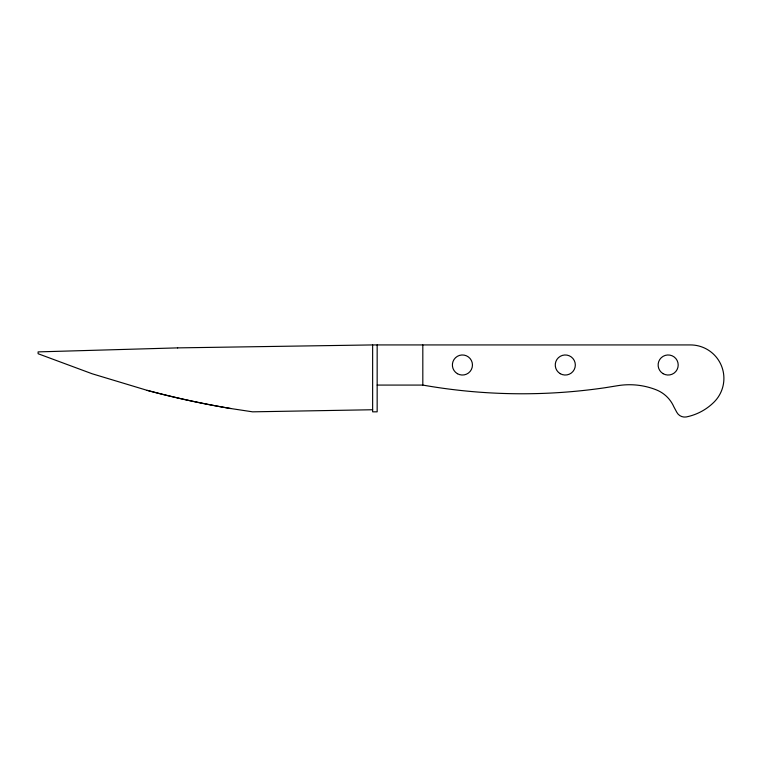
<?xml version="1.0" encoding="UTF-8"?>
<svg xmlns="http://www.w3.org/2000/svg" width="762" height="762" viewBox="0 0 762 762"><rect width="100%" height="100%" fill="white"/><g stroke="black" fill="none" stroke-linecap="round" stroke-linejoin="round"><path stroke-width="1.14" d="M177.679 347.882L38.1 351.892L38.1 353.73L92.173 373.78L147.152 390.354A903.351 903.065 -1 0 0 230.943 408.556L252.574 411.832L372.637 409.746M177.47 347.882L372.637 344.929L690.448 344.929A33.452 33.452 0 0 1 714.099 402.041A54.578 54.578 0 0 1 686.133 416.976A9.02 9.02 0 0 1 676.808 412.318L673.846 406.784A32.071 32.071 0 0 0 656.292 389.849A72.723 72.723 0 0 0 617.896 385.658L605.104 387.725A571.833 571.833 0 0 1 422.815 385.077L377.161 385.077M422.815 344.929L422.815 385.077M377.161 344.929L377.161 411.832L372.637 411.832L372.637 344.929M230.943 408.556A903.599 903.599 0 0 1 147.152 390.354M560.27 373.694A10.039 10.039 0 0 0 575.329 364.998A10.039 10.039 0 0 0 560.27 356.311A10.039 10.039 0 0 0 560.27 373.694M457.4 373.694A10.039 10.039 0 0 0 472.459 364.998A10.039 10.039 0 0 0 457.4 356.311A10.039 10.039 0 0 0 457.4 373.694M663.14 373.694A10.039 10.039 0 0 0 678.199 364.998A10.039 10.039 0 0 0 663.14 356.311A10.039 10.039 0 0 0 663.14 373.694"/></g></svg>
